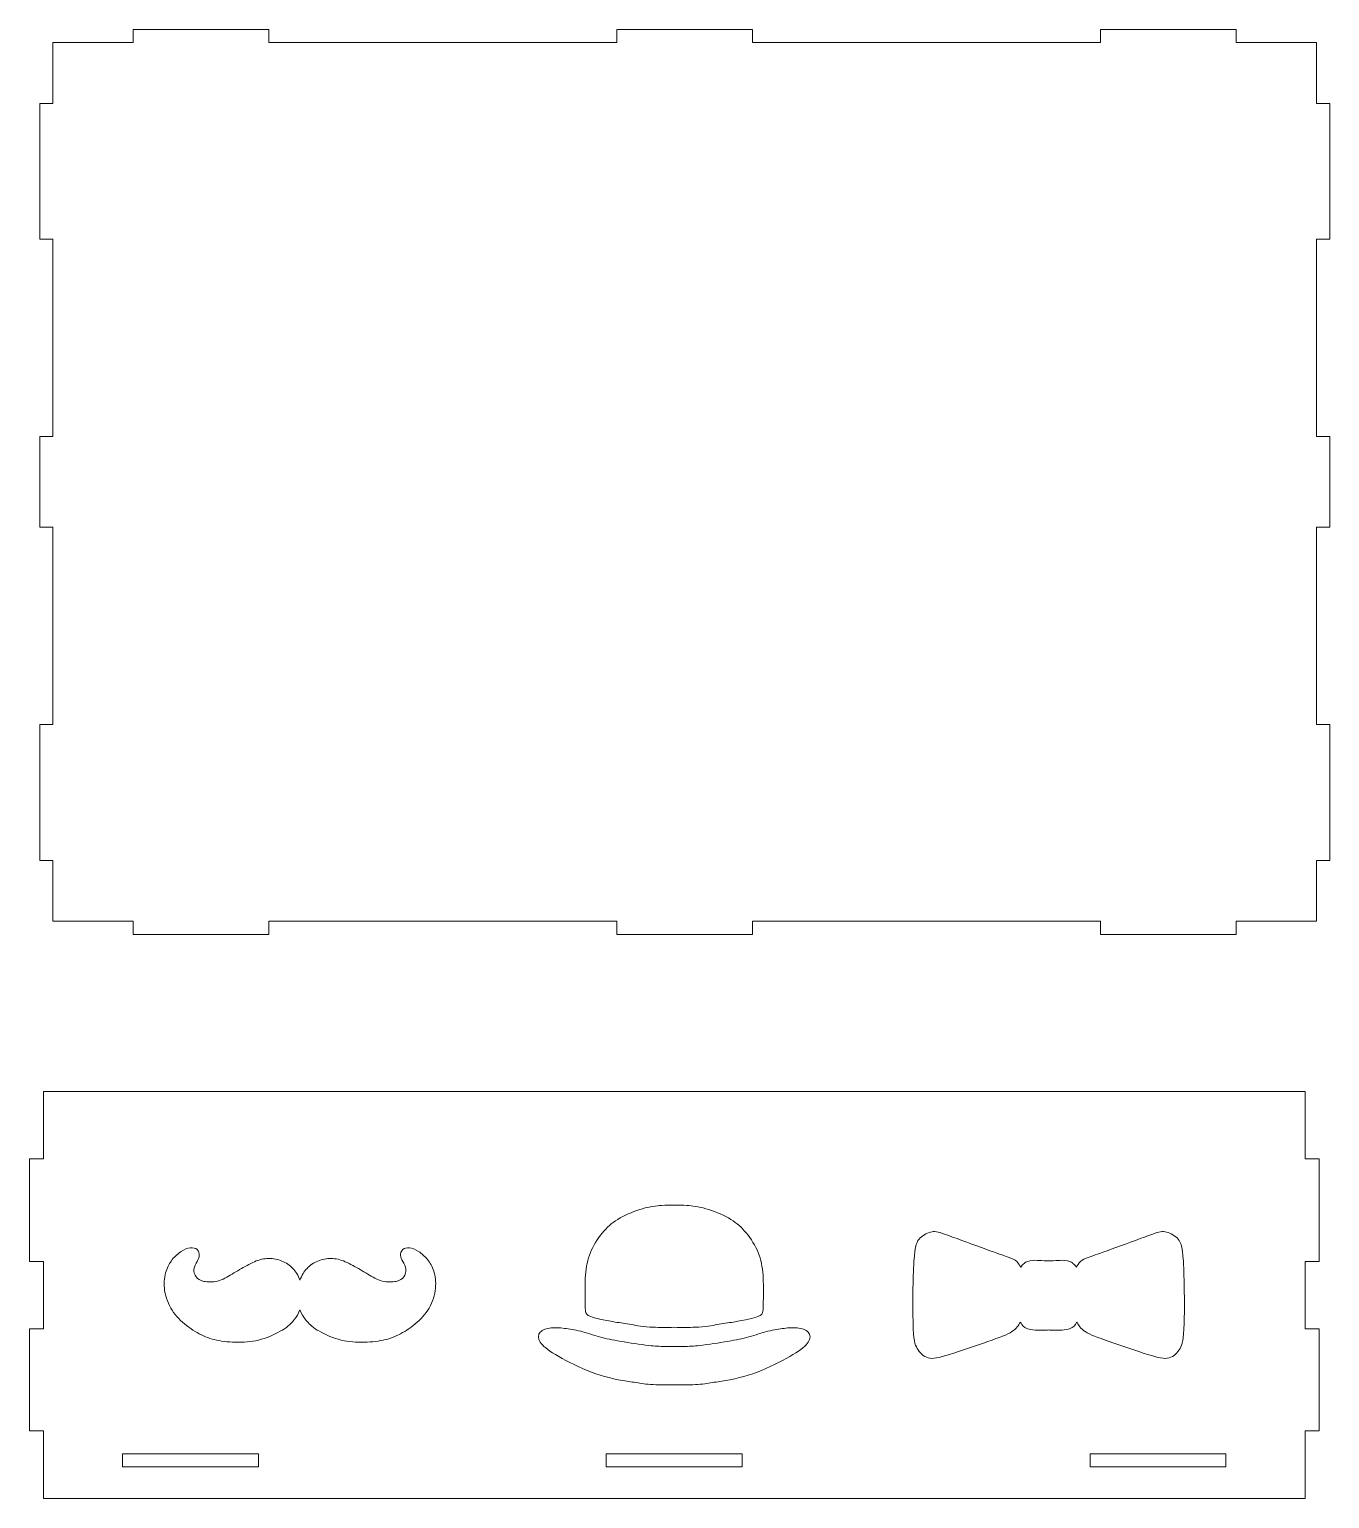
# Model space of a CAD drawing. Header units: inches. Extents: x -11.9 to 11.9, y -6.7 to 6.7.
# Drawn here: x -11.93 to -0.62, y -6.67 to 6.12 of the extents above; entities that cross this region are included whole.
import ezdxf

# ---------------------------------------------------------------- set-up
doc = ezdxf.new("R2010")
doc.units = ezdxf.units.IN
doc.header["$MEASUREMENT"] = 0
doc.layers.add('Capa 1', color=7, linetype='Continuous')

msp = doc.modelspace()

# ---------------------------------------------------------------- linework, layer by layer
at = {"layer": 'Capa 1', "color": 250, "lineweight": 9}
for points, knots in [([(-11.722, 6.004), (-11.722, 6.004), (-11.025, 6.004), (-11.025, 6.004), (-11.025, 6.004), (-11.025, 6.118), (-11.025, 6.118), (-11.025, 6.118), (-9.844, 6.118), (-9.844, 6.118), (-9.844, 6.118), (-9.844, 6.004), (-9.844, 6.004), (-9.844, 6.004), (-6.816, 6.004), (-6.816, 6.004), (-6.816, 6.004), (-6.816, 6.118), (-6.816, 6.118), (-6.816, 6.118), (-5.635, 6.118), (-5.635, 6.118), (-5.635, 6.118), (-5.635, 6.004), (-5.635, 6.004), (-5.635, 6.004), (-2.608, 6.004), (-2.608, 6.004), (-2.608, 6.004), (-2.608, 6.118), (-2.608, 6.118), (-2.608, 6.118), (-1.427, 6.118), (-1.427, 6.118), (-1.427, 6.118), (-1.427, 6.004), (-1.427, 6.004), (-1.427, 6.004), (-0.73, 6.004), (-0.73, 6.004), (-0.73, 6.004), (-0.73, 5.474), (-0.73, 5.474), (-0.73, 5.474), (-0.615, 5.474), (-0.615, 5.474), (-0.615, 5.474), (-0.615, 4.293), (-0.615, 4.293), (-0.615, 4.293), (-0.73, 4.293), (-0.73, 4.293), (-0.73, 4.293), (-0.73, 2.575), (-0.73, 2.575), (-0.73, 2.575), (-0.615, 2.575), (-0.615, 2.575), (-0.615, 2.575), (-0.615, 1.787), (-0.615, 1.787), (-0.615, 1.787), (-0.73, 1.787), (-0.73, 1.787), (-0.73, 1.787), (-0.73, 0.069), (-0.73, 0.069), (-0.73, 0.069), (-0.615, 0.069), (-0.615, 0.069), (-0.615, 0.069), (-0.615, -1.112), (-0.615, -1.112), (-0.615, -1.112), (-0.73, -1.112), (-0.73, -1.112), (-0.73, -1.112), (-0.73, -1.642), (-0.73, -1.642), (-0.73, -1.642), (-1.427, -1.642), (-1.427, -1.642), (-1.427, -1.642), (-1.427, -1.756), (-1.427, -1.756), (-1.427, -1.756), (-2.608, -1.756), (-2.608, -1.756), (-2.608, -1.756), (-2.608, -1.642), (-2.608, -1.642), (-2.608, -1.642), (-5.635, -1.642), (-5.635, -1.642), (-5.635, -1.642), (-5.635, -1.756), (-5.635, -1.756), (-5.635, -1.756), (-6.816, -1.756), (-6.816, -1.756), (-6.816, -1.756), (-6.816, -1.642), (-6.816, -1.642), (-6.816, -1.642), (-9.844, -1.642), (-9.844, -1.642), (-9.844, -1.642), (-9.844, -1.756), (-9.844, -1.756), (-9.844, -1.756), (-11.025, -1.756), (-11.025, -1.756), (-11.025, -1.756), (-11.025, -1.642), (-11.025, -1.642), (-11.025, -1.642), (-11.722, -1.642), (-11.722, -1.642), (-11.722, -1.642), (-11.722, -1.112), (-11.722, -1.112), (-11.722, -1.112), (-11.836, -1.112), (-11.836, -1.112), (-11.836, -1.112), (-11.836, 0.069), (-11.836, 0.069), (-11.836, 0.069), (-11.722, 0.069), (-11.722, 0.069), (-11.722, 0.069), (-11.722, 1.787), (-11.722, 1.787), (-11.722, 1.787), (-11.836, 1.787), (-11.836, 1.787), (-11.836, 1.787), (-11.836, 2.575), (-11.836, 2.575), (-11.836, 2.575), (-11.722, 2.575), (-11.722, 2.575), (-11.722, 2.575), (-11.722, 4.293), (-11.722, 4.293), (-11.722, 4.293), (-11.836, 4.293), (-11.836, 4.293), (-11.836, 4.293), (-11.836, 5.474), (-11.836, 5.474), (-11.836, 5.474), (-11.722, 5.474), (-11.722, 5.474), (-11.722, 5.474), (-11.722, 6.004), (-11.722, 6.004)], [0, 0, 0, 0, 0.019231, 0.019231, 0.019231, 0.038462, 0.038462, 0.038462, 0.057692, 0.057692, 0.057692, 0.076923, 0.076923, 0.076923, 0.096154, 0.096154, 0.096154, 0.115385, 0.115385, 0.115385, 0.134615, 0.134615, 0.134615, 0.153846, 0.153846, 0.153846, 0.173077, 0.173077, 0.173077, 0.192308, 0.192308, 0.192308, 0.211538, 0.211538, 0.211538, 0.230769, 0.230769, 0.230769, 0.25, 0.25, 0.25, 0.269231, 0.269231, 0.269231, 0.288462, 0.288462, 0.288462, 0.307692, 0.307692, 0.307692, 0.326923, 0.326923, 0.326923, 0.346154, 0.346154, 0.346154, 0.365385, 0.365385, 0.365385, 0.384615, 0.384615, 0.384615, 0.403846, 0.403846, 0.403846, 0.423077, 0.423077, 0.423077, 0.442308, 0.442308, 0.442308, 0.461538, 0.461538, 0.461538, 0.480769, 0.480769, 0.480769, 0.5, 0.5, 0.5, 0.519231, 0.519231, 0.519231, 0.538462, 0.538462, 0.538462, 0.557692, 0.557692, 0.557692, 0.576923, 0.576923, 0.576923, 0.596154, 0.596154, 0.596154, 0.615385, 0.615385, 0.615385, 0.634615, 0.634615, 0.634615, 0.653846, 0.653846, 0.653846, 0.673077, 0.673077, 0.673077, 0.692308, 0.692308, 0.692308, 0.711538, 0.711538, 0.711538, 0.730769, 0.730769, 0.730769, 0.75, 0.75, 0.75, 0.769231, 0.769231, 0.769231, 0.788462, 0.788462, 0.788462, 0.807692, 0.807692, 0.807692, 0.826923, 0.826923, 0.826923, 0.846154, 0.846154, 0.846154, 0.865385, 0.865385, 0.865385, 0.884615, 0.884615, 0.884615, 0.903846, 0.903846, 0.903846, 0.923077, 0.923077, 0.923077, 0.942308, 0.942308, 0.942308, 0.961538, 0.961538, 0.961538, 0.980769, 0.980769, 0.980769, 1, 1, 1, 1]), ([(-11.805, -3.122), (-11.805, -3.122), (-11.805, -3.709), (-11.805, -3.709), (-11.805, -3.709), (-11.927, -3.709), (-11.927, -3.709), (-11.927, -3.709), (-11.927, -3.713), (-11.927, -3.713), (-11.927, -3.713), (-11.927, -4.598), (-11.927, -4.598), (-11.927, -4.598), (-11.927, -4.602), (-11.927, -4.602), (-11.927, -4.602), (-11.805, -4.602), (-11.805, -4.602), (-11.805, -4.602), (-11.805, -5.188), (-11.805, -5.188), (-11.805, -5.188), (-11.927, -5.188), (-11.927, -5.188), (-11.927, -5.188), (-11.927, -5.189), (-11.927, -5.189), (-11.927, -5.189), (-11.927, -6.075), (-11.927, -6.075), (-11.927, -6.075), (-11.927, -6.076), (-11.927, -6.076), (-11.927, -6.076), (-11.805, -6.076), (-11.805, -6.076), (-11.805, -6.076), (-11.805, -6.665), (-11.805, -6.665), (-11.805, -6.665), (-0.829, -6.665), (-0.829, -6.665), (-0.829, -6.665), (-0.829, -6.076), (-0.829, -6.076), (-0.829, -6.076), (-0.707, -6.076), (-0.707, -6.076), (-0.707, -6.076), (-0.707, -5.188), (-0.707, -5.188), (-0.707, -5.188), (-0.829, -5.188), (-0.829, -5.188), (-0.829, -5.188), (-0.829, -4.602), (-0.829, -4.602), (-0.829, -4.602), (-0.707, -4.602), (-0.707, -4.602), (-0.707, -4.602), (-0.707, -3.709), (-0.707, -3.709), (-0.707, -3.709), (-0.829, -3.709), (-0.829, -3.709), (-0.829, -3.709), (-0.829, -3.122), (-0.829, -3.122), (-9.312, -3.122), (-4.264, -3.122), (-11.805, -3.122)], [0, 0, 0, 0, 0.041667, 0.041667, 0.041667, 0.083333, 0.083333, 0.083333, 0.125, 0.125, 0.125, 0.166667, 0.166667, 0.166667, 0.208333, 0.208333, 0.208333, 0.25, 0.25, 0.25, 0.291667, 0.291667, 0.291667, 0.333333, 0.333333, 0.333333, 0.375, 0.375, 0.375, 0.416667, 0.416667, 0.416667, 0.458333, 0.458333, 0.458333, 0.5, 0.5, 0.5, 0.541667, 0.541667, 0.541667, 0.583333, 0.583333, 0.583333, 0.625, 0.625, 0.625, 0.666667, 0.666667, 0.666667, 0.708333, 0.708333, 0.708333, 0.75, 0.75, 0.75, 0.791667, 0.791667, 0.791667, 0.833333, 0.833333, 0.833333, 0.875, 0.875, 0.875, 0.916667, 0.916667, 0.916667, 0.958333, 0.958333, 0.958333, 1, 1, 1, 1]), ([(-6.788, -4.223), (-6.846, -4.256), (-6.888, -4.291), (-6.929, -4.338), (-6.97, -4.384), (-7.01, -4.442), (-7.037, -4.502), (-7.065, -4.562), (-7.08, -4.624), (-7.087, -4.694), (-7.094, -4.764), (-7.093, -4.841), (-7.092, -4.902), (-7.092, -4.963), (-7.092, -5.007), (-7.089, -5.033), (-7.086, -5.059), (-7.08, -5.067), (-7.044, -5.081), (-7.007, -5.094), (-6.939, -5.112), (-6.831, -5.129), (-6.788, -5.136), (-6.739, -5.143), (-6.687, -5.149), (-6.687, -5.149), (-6.686, -5.149), (-6.686, -5.149), (-6.652, -5.163), (-6.584, -5.17), (-6.499, -5.174), (-6.446, -5.176), (-6.385, -5.177), (-6.317, -5.175), (-6.317, -5.175), (-6.317, -5.175), (-6.317, -5.175), (-6.249, -5.177), (-6.188, -5.176), (-6.135, -5.174), (-6.05, -5.17), (-5.982, -5.163), (-5.948, -5.149), (-5.948, -5.149), (-5.947, -5.149), (-5.947, -5.149), (-5.895, -5.143), (-5.846, -5.136), (-5.803, -5.129), (-5.695, -5.112), (-5.627, -5.094), (-5.59, -5.081), (-5.554, -5.067), (-5.548, -5.059), (-5.545, -5.033), (-5.542, -5.007), (-5.542, -4.963), (-5.542, -4.902), (-5.541, -4.841), (-5.54, -4.764), (-5.547, -4.694), (-5.554, -4.624), (-5.569, -4.562), (-5.597, -4.502), (-5.624, -4.442), (-5.664, -4.384), (-5.705, -4.338), (-5.746, -4.291), (-5.788, -4.256), (-5.846, -4.223), (-5.904, -4.191), (-5.977, -4.161), (-6.041, -4.143), (-6.106, -4.125), (-6.161, -4.117), (-6.207, -4.114), (-6.244, -4.111), (-6.275, -4.11), (-6.317, -4.112), (-6.359, -4.11), (-6.39, -4.111), (-6.427, -4.114), (-6.473, -4.117), (-6.528, -4.125), (-6.593, -4.143), (-6.657, -4.161), (-6.73, -4.191), (-6.788, -4.223)], [0, 0, 0, 0, 0.034483, 0.034483, 0.034483, 0.068966, 0.068966, 0.068966, 0.103448, 0.103448, 0.103448, 0.137931, 0.137931, 0.137931, 0.172414, 0.172414, 0.172414, 0.206897, 0.206897, 0.206897, 0.241379, 0.241379, 0.241379, 0.275862, 0.275862, 0.275862, 0.310345, 0.310345, 0.310345, 0.344828, 0.344828, 0.344828, 0.37931, 0.37931, 0.37931, 0.413793, 0.413793, 0.413793, 0.448276, 0.448276, 0.448276, 0.482759, 0.482759, 0.482759, 0.517241, 0.517241, 0.517241, 0.551724, 0.551724, 0.551724, 0.586207, 0.586207, 0.586207, 0.62069, 0.62069, 0.62069, 0.655172, 0.655172, 0.655172, 0.689655, 0.689655, 0.689655, 0.724138, 0.724138, 0.724138, 0.758621, 0.758621, 0.758621, 0.793103, 0.793103, 0.793103, 0.827586, 0.827586, 0.827586, 0.862069, 0.862069, 0.862069, 0.896552, 0.896552, 0.896552, 0.931034, 0.931034, 0.931034, 0.965517, 0.965517, 0.965517, 1, 1, 1, 1]), ([(-3.605, -4.496), (-3.704, -4.46), (-3.845, -4.407), (-3.929, -4.377), (-4.013, -4.346), (-4.04, -4.338), (-4.074, -4.344), (-4.108, -4.35), (-4.148, -4.37), (-4.177, -4.397), (-4.206, -4.424), (-4.223, -4.458), (-4.232, -4.602), (-4.242, -4.745), (-4.243, -4.998), (-4.239, -5.142), (-4.235, -5.286), (-4.225, -5.322), (-4.203, -5.358), (-4.182, -5.393), (-4.15, -5.429), (-4.108, -5.441), (-4.067, -5.453), (-4.016, -5.441), (-3.922, -5.411), (-3.828, -5.381), (-3.69, -5.334), (-3.588, -5.298), (-3.487, -5.263), (-3.42, -5.239), (-3.379, -5.212), (-3.337, -5.185), (-3.32, -5.154), (-3.313, -5.14), (-3.305, -5.125), (-3.307, -5.127), (-3.3, -5.14), (-3.293, -5.152), (-3.278, -5.176), (-3.243, -5.188), (-3.208, -5.2), (-3.154, -5.2), (-3.097, -5.199), (-3.085, -5.199), (-3.072, -5.199), (-3.06, -5.198), (-3.048, -5.199), (-3.036, -5.199), (-3.023, -5.199), (-2.966, -5.2), (-2.912, -5.2), (-2.877, -5.188), (-2.843, -5.176), (-2.827, -5.152), (-2.82, -5.14), (-2.814, -5.127), (-2.815, -5.125), (-2.808, -5.14), (-2.8, -5.154), (-2.783, -5.185), (-2.742, -5.212), (-2.7, -5.239), (-2.634, -5.263), (-2.532, -5.298), (-2.43, -5.334), (-2.293, -5.381), (-2.199, -5.411), (-2.104, -5.441), (-2.054, -5.453), (-2.012, -5.441), (-1.97, -5.429), (-1.938, -5.393), (-1.917, -5.358), (-1.896, -5.322), (-1.886, -5.286), (-1.881, -5.142), (-1.877, -4.998), (-1.879, -4.745), (-1.888, -4.602), (-1.897, -4.458), (-1.914, -4.424), (-1.943, -4.397), (-1.972, -4.37), (-2.013, -4.35), (-2.047, -4.344), (-2.081, -4.338), (-2.108, -4.346), (-2.192, -4.377), (-2.276, -4.407), (-2.417, -4.46), (-2.515, -4.496), (-2.613, -4.531), (-2.669, -4.55), (-2.708, -4.564), (-2.746, -4.577), (-2.766, -4.586), (-2.783, -4.603), (-2.798, -4.617), (-2.81, -4.638), (-2.817, -4.651), (-2.826, -4.638), (-2.836, -4.628), (-2.848, -4.621), (-2.851, -4.617), (-2.855, -4.613), (-2.86, -4.609), (-2.88, -4.596), (-2.912, -4.592), (-2.94, -4.592), (-2.967, -4.592), (-2.989, -4.595), (-3.021, -4.596), (-3.034, -4.597), (-3.048, -4.597), (-3.06, -4.597), (-3.06, -4.597), (-3.06, -4.597), (-3.06, -4.597), (-3.073, -4.597), (-3.086, -4.597), (-3.1, -4.596), (-3.131, -4.595), (-3.154, -4.592), (-3.18, -4.592), (-3.208, -4.592), (-3.241, -4.596), (-3.26, -4.609), (-3.265, -4.613), (-3.269, -4.617), (-3.272, -4.621), (-3.284, -4.628), (-3.295, -4.638), (-3.303, -4.651), (-3.311, -4.638), (-3.323, -4.617), (-3.337, -4.603), (-3.354, -4.586), (-3.375, -4.577), (-3.413, -4.564), (-3.451, -4.55), (-3.507, -4.531), (-3.605, -4.496)], [0, 0, 0, 0, 0.021277, 0.021277, 0.021277, 0.042553, 0.042553, 0.042553, 0.06383, 0.06383, 0.06383, 0.085106, 0.085106, 0.085106, 0.106383, 0.106383, 0.106383, 0.12766, 0.12766, 0.12766, 0.148936, 0.148936, 0.148936, 0.170213, 0.170213, 0.170213, 0.191489, 0.191489, 0.191489, 0.212766, 0.212766, 0.212766, 0.234043, 0.234043, 0.234043, 0.255319, 0.255319, 0.255319, 0.276596, 0.276596, 0.276596, 0.297872, 0.297872, 0.297872, 0.319149, 0.319149, 0.319149, 0.340426, 0.340426, 0.340426, 0.361702, 0.361702, 0.361702, 0.382979, 0.382979, 0.382979, 0.404255, 0.404255, 0.404255, 0.425532, 0.425532, 0.425532, 0.446809, 0.446809, 0.446809, 0.468085, 0.468085, 0.468085, 0.489362, 0.489362, 0.489362, 0.510638, 0.510638, 0.510638, 0.531915, 0.531915, 0.531915, 0.553191, 0.553191, 0.553191, 0.574468, 0.574468, 0.574468, 0.595745, 0.595745, 0.595745, 0.617021, 0.617021, 0.617021, 0.638298, 0.638298, 0.638298, 0.659574, 0.659574, 0.659574, 0.680851, 0.680851, 0.680851, 0.702128, 0.702128, 0.702128, 0.723404, 0.723404, 0.723404, 0.744681, 0.744681, 0.744681, 0.765957, 0.765957, 0.765957, 0.787234, 0.787234, 0.787234, 0.808511, 0.808511, 0.808511, 0.829787, 0.829787, 0.829787, 0.851064, 0.851064, 0.851064, 0.87234, 0.87234, 0.87234, 0.893617, 0.893617, 0.893617, 0.914894, 0.914894, 0.914894, 0.93617, 0.93617, 0.93617, 0.957447, 0.957447, 0.957447, 0.978723, 0.978723, 0.978723, 1, 1, 1, 1]), ([(-10.033, -4.636), (-10.077, -4.659), (-10.121, -4.686), (-10.163, -4.712), (-10.206, -4.737), (-10.247, -4.761), (-10.29, -4.772), (-10.334, -4.783), (-10.379, -4.781), (-10.411, -4.775), (-10.444, -4.768), (-10.463, -4.755), (-10.477, -4.737), (-10.491, -4.718), (-10.499, -4.693), (-10.496, -4.669), (-10.493, -4.645), (-10.48, -4.622), (-10.469, -4.603), (-10.458, -4.583), (-10.449, -4.568), (-10.449, -4.55), (-10.448, -4.532), (-10.455, -4.512), (-10.469, -4.499), (-10.482, -4.486), (-10.503, -4.48), (-10.527, -4.483), (-10.551, -4.486), (-10.579, -4.497), (-10.606, -4.515), (-10.634, -4.532), (-10.661, -4.557), (-10.684, -4.585), (-10.706, -4.614), (-10.724, -4.645), (-10.737, -4.686), (-10.75, -4.728), (-10.759, -4.779), (-10.753, -4.835), (-10.748, -4.891), (-10.728, -4.953), (-10.697, -5.007), (-10.667, -5.061), (-10.624, -5.106), (-10.577, -5.145), (-10.53, -5.184), (-10.48, -5.217), (-10.431, -5.241), (-10.382, -5.265), (-10.335, -5.281), (-10.277, -5.291), (-10.22, -5.301), (-10.151, -5.307), (-10.083, -5.305), (-10.016, -5.303), (-9.95, -5.293), (-9.884, -5.272), (-9.818, -5.25), (-9.752, -5.217), (-9.707, -5.187), (-9.663, -5.157), (-9.639, -5.129), (-9.621, -5.105), (-9.602, -5.08), (-9.588, -5.058), (-9.576, -5.03), (-9.576, -5.03), (-9.574, -5.025), (-9.574, -5.025), (-9.574, -5.025), (-9.572, -5.03), (-9.572, -5.03), (-9.559, -5.058), (-9.546, -5.08), (-9.527, -5.105), (-9.508, -5.129), (-9.485, -5.157), (-9.44, -5.187), (-9.396, -5.217), (-9.33, -5.25), (-9.264, -5.272), (-9.198, -5.293), (-9.132, -5.303), (-9.064, -5.305), (-8.997, -5.307), (-8.928, -5.301), (-8.87, -5.291), (-8.813, -5.281), (-8.766, -5.265), (-8.717, -5.241), (-8.668, -5.217), (-8.617, -5.184), (-8.57, -5.145), (-8.524, -5.106), (-8.481, -5.061), (-8.45, -5.007), (-8.419, -4.953), (-8.4, -4.891), (-8.394, -4.835), (-8.389, -4.779), (-8.397, -4.728), (-8.41, -4.686), (-8.423, -4.645), (-8.441, -4.614), (-8.464, -4.585), (-8.487, -4.557), (-8.514, -4.532), (-8.542, -4.515), (-8.569, -4.497), (-8.597, -4.486), (-8.621, -4.483), (-8.645, -4.48), (-8.665, -4.486), (-8.679, -4.499), (-8.693, -4.512), (-8.7, -4.532), (-8.699, -4.55), (-8.698, -4.568), (-8.69, -4.583), (-8.679, -4.603), (-8.668, -4.622), (-8.654, -4.645), (-8.652, -4.669), (-8.649, -4.693), (-8.657, -4.718), (-8.671, -4.737), (-8.685, -4.755), (-8.704, -4.768), (-8.736, -4.775), (-8.769, -4.781), (-8.814, -4.783), (-8.857, -4.772), (-8.901, -4.761), (-8.942, -4.737), (-8.984, -4.712), (-9.027, -4.686), (-9.071, -4.659), (-9.114, -4.636), (-9.158, -4.612), (-9.2, -4.593), (-9.242, -4.583), (-9.283, -4.574), (-9.323, -4.574), (-9.361, -4.581), (-9.4, -4.589), (-9.437, -4.604), (-9.469, -4.625), (-9.5, -4.647), (-9.526, -4.674), (-9.546, -4.707), (-9.557, -4.725), (-9.566, -4.745), (-9.574, -4.766), (-9.581, -4.745), (-9.59, -4.725), (-9.601, -4.707), (-9.621, -4.674), (-9.647, -4.647), (-9.679, -4.625), (-9.711, -4.604), (-9.748, -4.589), (-9.786, -4.581), (-9.825, -4.574), (-9.865, -4.574), (-9.906, -4.583), (-9.947, -4.593), (-9.99, -4.612), (-10.033, -4.636)], [0, 0, 0, 0, 0.017857, 0.017857, 0.017857, 0.035714, 0.035714, 0.035714, 0.053571, 0.053571, 0.053571, 0.071429, 0.071429, 0.071429, 0.089286, 0.089286, 0.089286, 0.107143, 0.107143, 0.107143, 0.125, 0.125, 0.125, 0.142857, 0.142857, 0.142857, 0.160714, 0.160714, 0.160714, 0.178571, 0.178571, 0.178571, 0.196429, 0.196429, 0.196429, 0.214286, 0.214286, 0.214286, 0.232143, 0.232143, 0.232143, 0.25, 0.25, 0.25, 0.267857, 0.267857, 0.267857, 0.285714, 0.285714, 0.285714, 0.303571, 0.303571, 0.303571, 0.321429, 0.321429, 0.321429, 0.339286, 0.339286, 0.339286, 0.357143, 0.357143, 0.357143, 0.375, 0.375, 0.375, 0.392857, 0.392857, 0.392857, 0.410714, 0.410714, 0.410714, 0.428571, 0.428571, 0.428571, 0.446429, 0.446429, 0.446429, 0.464286, 0.464286, 0.464286, 0.482143, 0.482143, 0.482143, 0.5, 0.5, 0.5, 0.517857, 0.517857, 0.517857, 0.535714, 0.535714, 0.535714, 0.553571, 0.553571, 0.553571, 0.571429, 0.571429, 0.571429, 0.589286, 0.589286, 0.589286, 0.607143, 0.607143, 0.607143, 0.625, 0.625, 0.625, 0.642857, 0.642857, 0.642857, 0.660714, 0.660714, 0.660714, 0.678571, 0.678571, 0.678571, 0.696429, 0.696429, 0.696429, 0.714286, 0.714286, 0.714286, 0.732143, 0.732143, 0.732143, 0.75, 0.75, 0.75, 0.767857, 0.767857, 0.767857, 0.785714, 0.785714, 0.785714, 0.803571, 0.803571, 0.803571, 0.821429, 0.821429, 0.821429, 0.839286, 0.839286, 0.839286, 0.857143, 0.857143, 0.857143, 0.875, 0.875, 0.875, 0.892857, 0.892857, 0.892857, 0.910714, 0.910714, 0.910714, 0.928571, 0.928571, 0.928571, 0.946429, 0.946429, 0.946429, 0.964286, 0.964286, 0.964286, 0.982143, 0.982143, 0.982143, 1, 1, 1, 1]), ([(-6.236, -5.343), (-6.264, -5.342), (-6.291, -5.343), (-6.317, -5.343), (-6.317, -5.343), (-6.317, -5.343), (-6.317, -5.343), (-6.343, -5.343), (-6.37, -5.342), (-6.398, -5.343), (-6.444, -5.341), (-6.487, -5.338), (-6.537, -5.333), (-6.614, -5.324), (-6.708, -5.31), (-6.782, -5.297), (-6.856, -5.285), (-6.911, -5.273), (-6.967, -5.258), (-7.022, -5.242), (-7.079, -5.223), (-7.131, -5.209), (-7.183, -5.196), (-7.231, -5.189), (-7.273, -5.184), (-7.315, -5.179), (-7.35, -5.176), (-7.387, -5.18), (-7.424, -5.184), (-7.464, -5.196), (-7.483, -5.218), (-7.503, -5.239), (-7.503, -5.272), (-7.483, -5.304), (-7.462, -5.337), (-7.422, -5.369), (-7.35, -5.412), (-7.279, -5.455), (-7.178, -5.509), (-7.076, -5.55), (-6.974, -5.591), (-6.873, -5.619), (-6.764, -5.638), (-6.72, -5.646), (-6.676, -5.652), (-6.631, -5.657), (-6.591, -5.668), (-6.541, -5.672), (-6.478, -5.674), (-6.431, -5.676), (-6.377, -5.677), (-6.317, -5.676), (-6.257, -5.677), (-6.203, -5.676), (-6.156, -5.674), (-6.093, -5.672), (-6.043, -5.668), (-6.003, -5.657), (-5.958, -5.652), (-5.914, -5.646), (-5.87, -5.638), (-5.761, -5.619), (-5.66, -5.591), (-5.558, -5.55), (-5.456, -5.509), (-5.355, -5.455), (-5.284, -5.412), (-5.212, -5.369), (-5.172, -5.337), (-5.151, -5.304), (-5.131, -5.272), (-5.131, -5.239), (-5.151, -5.218), (-5.17, -5.196), (-5.21, -5.184), (-5.247, -5.18), (-5.284, -5.176), (-5.319, -5.179), (-5.361, -5.184), (-5.403, -5.189), (-5.451, -5.196), (-5.503, -5.209), (-5.555, -5.223), (-5.612, -5.242), (-5.667, -5.258), (-5.723, -5.273), (-5.778, -5.285), (-5.852, -5.297), (-5.926, -5.31), (-6.02, -5.324), (-6.097, -5.333), (-6.147, -5.338), (-6.19, -5.341), (-6.236, -5.343)], [0, 0, 0, 0, 0.032258, 0.032258, 0.032258, 0.064516, 0.064516, 0.064516, 0.096774, 0.096774, 0.096774, 0.129032, 0.129032, 0.129032, 0.16129, 0.16129, 0.16129, 0.193548, 0.193548, 0.193548, 0.225806, 0.225806, 0.225806, 0.258065, 0.258065, 0.258065, 0.290323, 0.290323, 0.290323, 0.322581, 0.322581, 0.322581, 0.354839, 0.354839, 0.354839, 0.387097, 0.387097, 0.387097, 0.419355, 0.419355, 0.419355, 0.451613, 0.451613, 0.451613, 0.483871, 0.483871, 0.483871, 0.516129, 0.516129, 0.516129, 0.548387, 0.548387, 0.548387, 0.580645, 0.580645, 0.580645, 0.612903, 0.612903, 0.612903, 0.645161, 0.645161, 0.645161, 0.677419, 0.677419, 0.677419, 0.709677, 0.709677, 0.709677, 0.741935, 0.741935, 0.741935, 0.774194, 0.774194, 0.774194, 0.806452, 0.806452, 0.806452, 0.83871, 0.83871, 0.83871, 0.870968, 0.870968, 0.870968, 0.903226, 0.903226, 0.903226, 0.935484, 0.935484, 0.935484, 0.967742, 0.967742, 0.967742, 1, 1, 1, 1]), ([(-9.935, -6.39), (-9.935, -6.39), (-11.116, -6.39), (-11.116, -6.39), (-11.116, -6.39), (-11.116, -6.276), (-11.116, -6.276), (-11.116, -6.276), (-9.935, -6.276), (-9.935, -6.276), (-9.935, -6.276), (-9.935, -6.39), (-9.935, -6.39)], [0, 0, 0, 0, 0.25, 0.25, 0.25, 0.5, 0.5, 0.5, 0.75, 0.75, 0.75, 1, 1, 1, 1]), ([(-5.726, -6.39), (-5.726, -6.39), (-6.908, -6.39), (-6.908, -6.39), (-6.908, -6.39), (-6.908, -6.276), (-6.908, -6.276), (-6.908, -6.276), (-5.726, -6.276), (-5.726, -6.276), (-5.726, -6.276), (-5.726, -6.39), (-5.726, -6.39)], [0, 0, 0, 0, 0.25, 0.25, 0.25, 0.5, 0.5, 0.5, 0.75, 0.75, 0.75, 1, 1, 1, 1]), ([(-1.518, -6.39), (-1.518, -6.39), (-2.699, -6.39), (-2.699, -6.39), (-2.699, -6.39), (-2.699, -6.276), (-2.699, -6.276), (-2.699, -6.276), (-1.518, -6.276), (-1.518, -6.276), (-1.518, -6.276), (-1.518, -6.39), (-1.518, -6.39)], [0, 0, 0, 0, 0.25, 0.25, 0.25, 0.5, 0.5, 0.5, 0.75, 0.75, 0.75, 1, 1, 1, 1])]:
    msp.add_open_spline(points, degree=3, knots=knots, dxfattribs=at)

doc.saveas('drawing.dxf')
